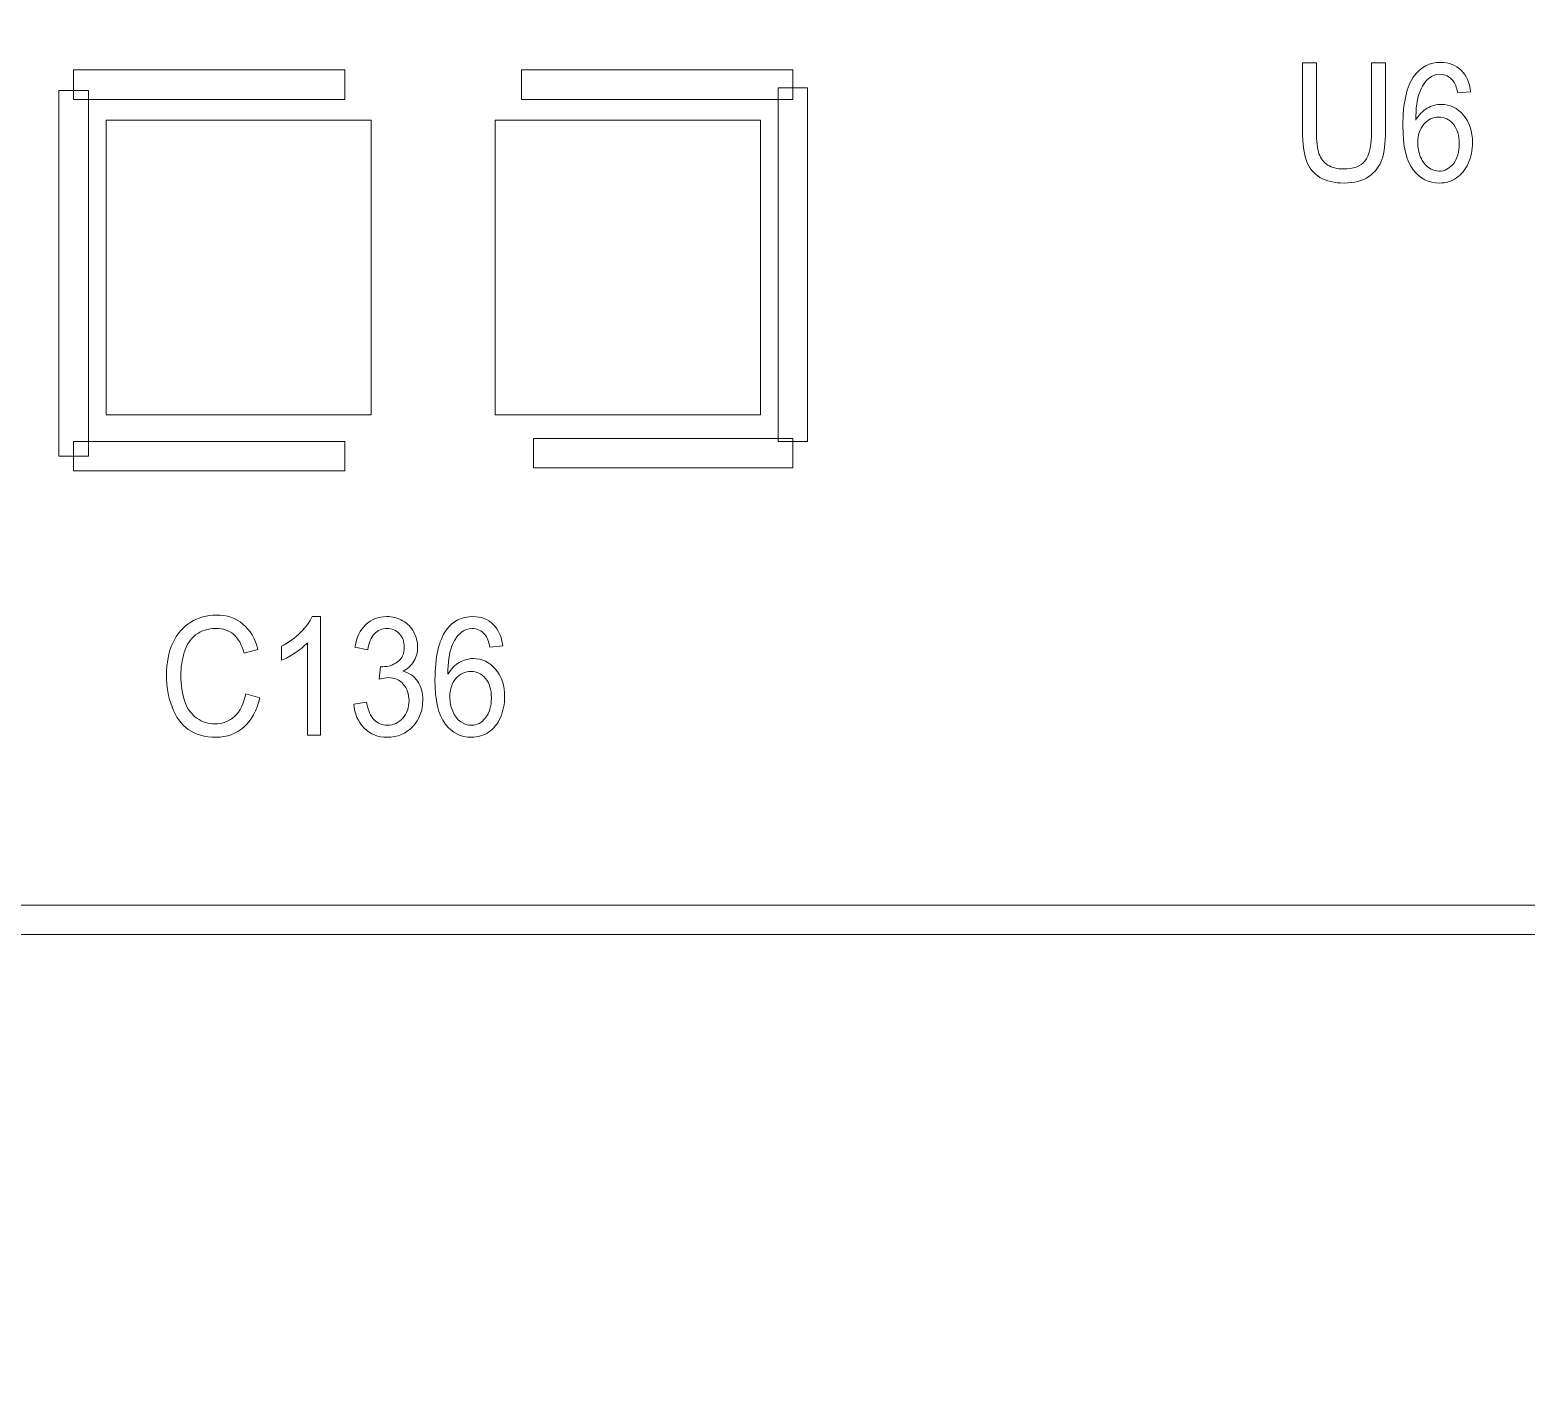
# Model space of a CAD drawing. Header units: millimetres. Extents: x -90 to 99, y -65 to 67.
# Drawn here: x 10.88 to 17.33, y -58.09 to -52.29 of the extents above; entities that cross this region are included whole.
import ezdxf

# ---------------------------------------------------------------- set-up
doc = ezdxf.new("R2010")
doc.units = ezdxf.units.MM
doc.header["$MEASUREMENT"] = 0
for name, color, linetype in [('BG_OUTLINE', 7, 'Continuous'), ('PG_SILKSCREEN_TOP', 7, 'Continuous'), ('PIN_TOP', 7, 'Continuous'), ('RD_SILKSCREEN_TOP', 7, 'Continuous')]:
    doc.layers.add(name, color=color, linetype=linetype)

msp = doc.modelspace()

# ---------------------------------------------------------------- linework, layer by layer
at = {"layer": 'BG_OUTLINE', "color": 3, "lineweight": 9}
msp.add_open_spline([(-71.7269, -61.8795), (-71.7269, -61.8795), (-71.7343, 42.2681), (-71.7343, 42.2681), (-71.7343, 42.2681), (-71.7348, 43.0066), (-71.4419, 43.715), (-70.92, 44.2375), (-70.92, 44.2375), (-70.3982, 44.76), (-69.6866, 45.0538), (-68.9482, 45.0543), (-68.9482, 45.0543), (-68.9482, 45.0543), (75.2046, 45.0543), (75.2046, 45.0543), (75.2046, 45.0543), (76.8319, 45.0552), (78.1763, 43.7805), (78.2661, 42.1556), (78.2661, 42.1556), (78.2661, 42.1556), (78.2661, 31.2814), (78.2661, 31.2814), (78.2661, 31.2814), (78.2661, 31.2814), (72.2646, 31.2814), (72.2646, 31.2814), (72.2646, 31.2814), (72.2646, 31.2814), (72.2646, 26.9814), (72.2646, 26.9814), (72.2646, 26.9814), (72.2646, 26.9814), (78.2661, 26.9814), (78.2661, 26.9814), (78.2661, 26.9814), (78.2661, 26.9814), (78.2661, 18.6553), (78.2661, 18.6553), (78.2661, 18.6553), (78.2661, 18.6553), (72.2496, 18.6553), (72.2496, 18.6553), (72.2496, 18.6553), (72.2496, 18.6553), (72.2496, 14.3553), (72.2496, 14.3553), (72.2496, 14.3553), (72.2496, 14.3553), (78.2661, 14.3553), (78.2661, 14.3553), (78.2661, 14.3553), (78.2661, 14.3553), (78.2661, 9.255), (78.2661, 9.255), (78.2661, 9.255), (78.2661, 9.255), (72.2648, 9.255), (72.2648, 9.255), (72.2648, 9.255), (72.2648, 9.255), (72.2648, 4.955), (72.2648, 4.955), (72.2648, 4.955), (72.2648, 4.955), (78.2661, 4.955), (78.2661, 4.955), (78.2661, 4.955), (78.2661, 4.955), (78.2661, -3.3762), (78.2661, -3.3762), (78.2661, -3.3762), (78.2661, -3.3762), (72.2445, -3.3762), (72.2445, -3.3762), (72.2445, -3.3762), (72.2445, -3.3762), (72.2445, -7.6762), (72.2445, -7.6762), (72.2445, -7.6762), (72.2445, -7.6762), (78.2661, -7.6762), (78.2661, -7.6762), (78.2661, -7.6762), (78.2661, -7.6762), (78.2661, -12.7615), (78.2661, -12.7615), (78.2661, -12.7615), (78.2661, -12.7615), (72.2651, -12.7615), (72.2651, -12.7615), (72.2651, -12.7615), (72.2651, -12.7615), (72.2651, -17.0615), (72.2651, -17.0615), (72.2651, -17.0615), (72.2651, -17.0615), (78.2661, -17.0615), (78.2661, -17.0615), (78.2661, -17.0615), (78.2661, -17.0615), (78.2661, -25.4097), (78.2661, -25.4097), (78.2661, -25.4097), (78.2661, -25.4097), (72.2656, -25.4097), (72.2656, -25.4097), (72.2656, -25.4097), (72.2656, -25.4097), (72.2656, -29.7097), (72.2656, -29.7097), (72.2656, -29.7097), (72.2656, -29.7097), (78.2661, -29.7097), (78.2661, -29.7097), (78.2661, -29.7097), (78.2661, -29.7097), (78.2661, -34.793), (78.2661, -34.793), (78.2661, -34.793), (78.2661, -34.793), (72.2679, -34.793), (72.2679, -34.793), (72.2679, -34.793), (72.2679, -34.793), (72.2679, -39.0929), (72.2679, -39.0929), (72.2679, -39.0929), (72.2679, -39.0929), (78.2661, -39.0929), (78.2661, -39.0929), (78.2661, -39.0929), (78.2661, -39.0929), (78.2661, -47.4269), (78.2661, -47.4269), (78.2661, -47.4269), (78.2661, -47.4269), (72.2679, -47.4269), (72.2679, -47.4269), (72.2679, -47.4269), (72.2679, -47.4269), (72.2679, -51.7269), (72.2679, -51.7269), (72.2679, -51.7269), (72.2679, -51.7269), (78.2661, -51.7269), (78.2661, -51.7269), (78.2661, -51.7269), (78.2661, -51.7269), (78.2661, -51.8138), (78.2661, -51.8138), (78.2661, -51.8138), (78.2661, -51.8138), (78.2656, -61.8468), (78.2656, -61.8468), (78.2656, -61.8468), (78.2661, -62.6669), (77.9407, -63.4536), (77.3612, -64.0339), (77.3612, -64.0339), (76.7817, -64.6142), (75.9915, -64.9405), (75.1713, -64.941), (75.1713, -64.941), (75.1713, -64.941), (-68.6609, -64.9456), (-68.6609, -64.9456), (-68.6609, -64.9456), (-69.4735, -64.9461), (-70.2531, -64.6237), (-70.8281, -64.0495), (-70.8281, -64.0495), (-71.4031, -63.4752), (-71.7264, -62.6922), (-71.7269, -61.8795)], degree=3, knots=[0, 0, 0, 0, 0.022727, 0.022727, 0.022727, 0.022727, 0.045455, 0.045455, 0.045455, 0.045455, 0.068182, 0.068182, 0.068182, 0.068182, 0.090909, 0.090909, 0.090909, 0.090909, 0.113636, 0.113636, 0.113636, 0.113636, 0.136364, 0.136364, 0.136364, 0.136364, 0.159091, 0.159091, 0.159091, 0.159091, 0.181818, 0.181818, 0.181818, 0.181818, 0.204545, 0.204545, 0.204545, 0.204545, 0.227273, 0.227273, 0.227273, 0.227273, 0.25, 0.25, 0.25, 0.25, 0.272727, 0.272727, 0.272727, 0.272727, 0.295455, 0.295455, 0.295455, 0.295455, 0.318182, 0.318182, 0.318182, 0.318182, 0.340909, 0.340909, 0.340909, 0.340909, 0.363636, 0.363636, 0.363636, 0.363636, 0.386364, 0.386364, 0.386364, 0.386364, 0.409091, 0.409091, 0.409091, 0.409091, 0.431818, 0.431818, 0.431818, 0.431818, 0.454545, 0.454545, 0.454545, 0.454545, 0.477273, 0.477273, 0.477273, 0.477273, 0.5, 0.5, 0.5, 0.5, 0.522727, 0.522727, 0.522727, 0.522727, 0.545455, 0.545455, 0.545455, 0.545455, 0.568182, 0.568182, 0.568182, 0.568182, 0.590909, 0.590909, 0.590909, 0.590909, 0.613636, 0.613636, 0.613636, 0.613636, 0.636364, 0.636364, 0.636364, 0.636364, 0.659091, 0.659091, 0.659091, 0.659091, 0.681818, 0.681818, 0.681818, 0.681818, 0.704545, 0.704545, 0.704545, 0.704545, 0.727273, 0.727273, 0.727273, 0.727273, 0.75, 0.75, 0.75, 0.75, 0.772727, 0.772727, 0.772727, 0.772727, 0.795455, 0.795455, 0.795455, 0.795455, 0.818182, 0.818182, 0.818182, 0.818182, 0.840909, 0.840909, 0.840909, 0.840909, 0.863636, 0.863636, 0.863636, 0.863636, 0.886364, 0.886364, 0.886364, 0.886364, 0.909091, 0.909091, 0.909091, 0.909091, 0.931818, 0.931818, 0.931818, 0.931818, 0.954545, 0.954545, 0.954545, 0.954545, 0.977273, 0.977273, 0.977273, 0.977273, 1, 1, 1, 1], dxfattribs=at)
at = {"layer": 'PG_SILKSCREEN_TOP', "color": 6, "lineweight": 9}
for points in [[(11.0697, -52.5885), (11.0697, -52.5885), (11.0697, -52.4615), (11.0697, -52.4615), (11.0697, -52.4615), (11.0697, -52.4615), (12.238, -52.4615), (12.238, -52.4615), (12.238, -52.4615), (12.238, -52.4615), (12.238, -52.5885), (12.238, -52.5885), (12.238, -52.5885), (12.238, -52.5885), (11.0697, -52.5885), (11.0697, -52.5885)], [(14.1684, -52.4615), (14.1684, -52.4615), (14.1684, -52.5885), (14.1684, -52.5885), (14.1684, -52.5885), (14.1684, -52.5885), (13, -52.5885), (13, -52.5885), (13, -52.5885), (13, -52.5885), (13, -52.4615), (13, -52.4615), (13, -52.4615), (13, -52.4615), (14.1684, -52.4615), (14.1684, -52.4615)], [(14.2319, -54.0617), (14.2319, -54.0617), (14.1049, -54.0617), (14.1049, -54.0617), (14.1049, -54.0617), (14.1049, -54.0617), (14.1049, -52.5377), (14.1049, -52.5377), (14.1049, -52.5377), (14.1049, -52.5377), (14.2319, -52.5377), (14.2319, -52.5377), (14.2319, -52.5377), (14.2319, -52.5377), (14.2319, -54.0617), (14.2319, -54.0617)], [(11.1332, -54.1252), (11.1332, -54.1252), (11.0062, -54.1252), (11.0062, -54.1252), (11.0062, -54.1252), (11.0062, -54.1252), (11.0062, -52.5504), (11.0062, -52.5504), (11.0062, -52.5504), (11.0062, -52.5504), (11.1332, -52.5504), (11.1332, -52.5504), (11.1332, -52.5504), (11.1332, -52.5504), (11.1332, -54.1252), (11.1332, -54.1252)], [(12.238, -54.0617), (12.238, -54.0617), (12.238, -54.1887), (12.238, -54.1887), (12.238, -54.1887), (12.238, -54.1887), (11.0697, -54.1887), (11.0697, -54.1887), (11.0697, -54.1887), (11.0697, -54.1887), (11.0697, -54.0617), (11.0697, -54.0617), (11.0697, -54.0617), (11.0697, -54.0617), (12.238, -54.0617), (12.238, -54.0617)], [(13.0508, -54.176), (13.0508, -54.176), (13.0508, -54.049), (13.0508, -54.049), (13.0508, -54.049), (13.0508, -54.049), (14.1684, -54.049), (14.1684, -54.049), (14.1684, -54.049), (14.1684, -54.049), (14.1684, -54.176), (14.1684, -54.176), (14.1684, -54.176), (14.1684, -54.176), (13.0508, -54.176), (13.0508, -54.176)], [(4.3753, -56.1866), (4.3753, -56.1866), (4.3753, -56.0596), (4.3753, -56.0596), (4.3753, -56.0596), (4.3753, -56.0596), (31.35, -56.0596), (31.35, -56.0596), (31.35, -56.0596), (31.35, -56.0596), (31.35, -56.1866), (31.35, -56.1866), (31.35, -56.1866), (31.35, -56.1866), (4.3753, -56.1866), (4.3753, -56.1866)]]:
    msp.add_open_spline(points, degree=3, knots=[0, 0, 0, 0, 0.25, 0.25, 0.25, 0.25, 0.5, 0.5, 0.5, 0.5, 0.75, 0.75, 0.75, 0.75, 1, 1, 1, 1], dxfattribs=at)
at = {"layer": 'PIN_TOP', "lineweight": 9}
for points in [[(12.3523, -52.6774), (12.3523, -52.6774), (12.3523, -53.9474), (12.3523, -53.9474), (12.3523, -53.9474), (12.3523, -53.9474), (11.2094, -53.9474), (11.2094, -53.9474), (11.2094, -53.9474), (11.2094, -53.9474), (11.2094, -52.6774), (11.2094, -52.6774), (11.2094, -52.6774), (11.2094, -52.6774), (12.3523, -52.6774), (12.3523, -52.6774)], [(14.0287, -52.6774), (14.0287, -52.6774), (14.0287, -53.9474), (14.0287, -53.9474), (14.0287, -53.9474), (14.0287, -53.9474), (12.8857, -53.9474), (12.8857, -53.9474), (12.8857, -53.9474), (12.8857, -53.9474), (12.8857, -52.6774), (12.8857, -52.6774), (12.8857, -52.6774), (12.8857, -52.6774), (14.0287, -52.6774), (14.0287, -52.6774)]]:
    msp.add_open_spline(points, degree=3, knots=[0, 0, 0, 0, 0.25, 0.25, 0.25, 0.25, 0.5, 0.5, 0.5, 0.5, 0.75, 0.75, 0.75, 0.75, 1, 1, 1, 1], dxfattribs=at)
at = {"layer": 'RD_SILKSCREEN_TOP', "color": 8, "lineweight": 9}
for points, knots in [([(16.6619, -52.4309), (16.6619, -52.4309), (16.7222, -52.4309), (16.7222, -52.4309), (16.7222, -52.4309), (16.7222, -52.4309), (16.7222, -52.7251), (16.7222, -52.7251), (16.7222, -52.7251), (16.7222, -52.7762), (16.7169, -52.8168), (16.7066, -52.847), (16.7066, -52.847), (16.6962, -52.8771), (16.6776, -52.9015), (16.6506, -52.9203), (16.6506, -52.9203), (16.6236, -52.9393), (16.5883, -52.9487), (16.5444, -52.9487), (16.5444, -52.9487), (16.5019, -52.9487), (16.467, -52.9405), (16.44, -52.924), (16.44, -52.924), (16.4129, -52.9076), (16.3935, -52.8838), (16.382, -52.8526), (16.382, -52.8526), (16.3703, -52.8215), (16.3646, -52.779), (16.3646, -52.7251), (16.3646, -52.7251), (16.3646, -52.7251), (16.3646, -52.4309), (16.3646, -52.4309), (16.3646, -52.4309), (16.3646, -52.4309), (16.4248, -52.4309), (16.4248, -52.4309), (16.4248, -52.4309), (16.4248, -52.4309), (16.4248, -52.7247), (16.4248, -52.7247), (16.4248, -52.7247), (16.4248, -52.769), (16.4284, -52.8016), (16.4358, -52.8224), (16.4358, -52.8224), (16.4431, -52.8434), (16.4558, -52.8595), (16.4735, -52.8709), (16.4735, -52.8709), (16.4915, -52.8823), (16.5134, -52.888), (16.5392, -52.888), (16.5392, -52.888), (16.5834, -52.888), (16.615, -52.8767), (16.6338, -52.8542), (16.6338, -52.8542), (16.6526, -52.8318), (16.6619, -52.7886), (16.6619, -52.7247), (16.6619, -52.7247), (16.6619, -52.7247), (16.6619, -52.4309), (16.6619, -52.4309)], [0, 0, 0, 0, 0.058824, 0.058824, 0.058824, 0.058824, 0.117647, 0.117647, 0.117647, 0.117647, 0.176471, 0.176471, 0.176471, 0.176471, 0.235294, 0.235294, 0.235294, 0.235294, 0.294118, 0.294118, 0.294118, 0.294118, 0.352941, 0.352941, 0.352941, 0.352941, 0.411765, 0.411765, 0.411765, 0.411765, 0.470588, 0.470588, 0.470588, 0.470588, 0.529412, 0.529412, 0.529412, 0.529412, 0.588235, 0.588235, 0.588235, 0.588235, 0.647059, 0.647059, 0.647059, 0.647059, 0.705882, 0.705882, 0.705882, 0.705882, 0.764706, 0.764706, 0.764706, 0.764706, 0.823529, 0.823529, 0.823529, 0.823529, 0.882353, 0.882353, 0.882353, 0.882353, 0.941176, 0.941176, 0.941176, 0.941176, 1, 1, 1, 1]), ([(17.0892, -52.5556), (17.0892, -52.5556), (17.0337, -52.5605), (17.0337, -52.5605), (17.0337, -52.5605), (17.0287, -52.5359), (17.0218, -52.518), (17.0127, -52.507), (17.0127, -52.507), (16.9976, -52.4891), (16.9789, -52.4802), (16.9568, -52.4802), (16.9568, -52.4802), (16.939, -52.4802), (16.9235, -52.4858), (16.91, -52.4969), (16.91, -52.4969), (16.8925, -52.5113), (16.8786, -52.5322), (16.8685, -52.5597), (16.8685, -52.5597), (16.8584, -52.5872), (16.8531, -52.6265), (16.8527, -52.6774), (16.8527, -52.6774), (16.8662, -52.6546), (16.8825, -52.6375), (16.902, -52.6264), (16.902, -52.6264), (16.9213, -52.6153), (16.9418, -52.6098), (16.963, -52.6098), (16.963, -52.6098), (17.0004, -52.6098), (17.032, -52.6251), (17.0581, -52.6558), (17.0581, -52.6558), (17.0843, -52.6865), (17.0973, -52.726), (17.0973, -52.7746), (17.0973, -52.7746), (17.0973, -52.8067), (17.0912, -52.8363), (17.0788, -52.8638), (17.0788, -52.8638), (17.0666, -52.8912), (17.0496, -52.9123), (17.0281, -52.9268), (17.0281, -52.9268), (17.0067, -52.9414), (16.9823, -52.9487), (16.955, -52.9487), (16.955, -52.9487), (16.9085, -52.9487), (16.8705, -52.9296), (16.8412, -52.8912), (16.8412, -52.8912), (16.8118, -52.8529), (16.7972, -52.7897), (16.7972, -52.7017), (16.7972, -52.7017), (16.7972, -52.6034), (16.8134, -52.5319), (16.8459, -52.4872), (16.8459, -52.4872), (16.8742, -52.4483), (16.9122, -52.4288), (16.9603, -52.4288), (16.9603, -52.4288), (16.996, -52.4288), (17.0253, -52.44), (17.0481, -52.4625), (17.0481, -52.4625), (17.071, -52.485), (17.0846, -52.516), (17.0892, -52.5556)], [0, 0, 0, 0, 0.052632, 0.052632, 0.052632, 0.052632, 0.105263, 0.105263, 0.105263, 0.105263, 0.157895, 0.157895, 0.157895, 0.157895, 0.210526, 0.210526, 0.210526, 0.210526, 0.263158, 0.263158, 0.263158, 0.263158, 0.315789, 0.315789, 0.315789, 0.315789, 0.368421, 0.368421, 0.368421, 0.368421, 0.421053, 0.421053, 0.421053, 0.421053, 0.473684, 0.473684, 0.473684, 0.473684, 0.526316, 0.526316, 0.526316, 0.526316, 0.578947, 0.578947, 0.578947, 0.578947, 0.631579, 0.631579, 0.631579, 0.631579, 0.684211, 0.684211, 0.684211, 0.684211, 0.736842, 0.736842, 0.736842, 0.736842, 0.789474, 0.789474, 0.789474, 0.789474, 0.842105, 0.842105, 0.842105, 0.842105, 0.894737, 0.894737, 0.894737, 0.894737, 0.947368, 0.947368, 0.947368, 0.947368, 1, 1, 1, 1]), ([(16.8613, -52.775), (16.8613, -52.7966), (16.8654, -52.8172), (16.8737, -52.8369), (16.8737, -52.8369), (16.8818, -52.8566), (16.8932, -52.8715), (16.9079, -52.8818), (16.9079, -52.8818), (16.9225, -52.8921), (16.9379, -52.8973), (16.9541, -52.8973), (16.9541, -52.8973), (16.9777, -52.8973), (16.9979, -52.8867), (17.0148, -52.8653), (17.0148, -52.8653), (17.0318, -52.844), (17.0402, -52.8151), (17.0402, -52.7786), (17.0402, -52.7786), (17.0402, -52.7434), (17.0319, -52.7156), (17.0151, -52.6953), (17.0151, -52.6953), (16.9984, -52.6751), (16.9773, -52.665), (16.952, -52.665), (16.952, -52.665), (16.9267, -52.665), (16.9053, -52.6751), (16.8877, -52.6953), (16.8877, -52.6953), (16.8702, -52.7156), (16.8613, -52.7422), (16.8613, -52.775)], [0, 0, 0, 0, 0.111111, 0.111111, 0.111111, 0.111111, 0.222222, 0.222222, 0.222222, 0.222222, 0.333333, 0.333333, 0.333333, 0.333333, 0.444444, 0.444444, 0.444444, 0.444444, 0.555556, 0.555556, 0.555556, 0.555556, 0.666667, 0.666667, 0.666667, 0.666667, 0.777778, 0.777778, 0.777778, 0.777778, 0.888889, 0.888889, 0.888889, 0.888889, 1, 1, 1, 1]), ([(11.8113, -55.1491), (11.8113, -55.1491), (11.8715, -55.1662), (11.8715, -55.1662), (11.8715, -55.1662), (11.8589, -55.2214), (11.8361, -55.2636), (11.8034, -55.2928), (11.8034, -55.2928), (11.7707, -55.3218), (11.7306, -55.3363), (11.6832, -55.3363), (11.6832, -55.3363), (11.6342, -55.3363), (11.5944, -55.3251), (11.5637, -55.3028), (11.5637, -55.3028), (11.533, -55.2804), (11.5096, -55.2481), (11.4936, -55.2057), (11.4936, -55.2057), (11.4776, -55.1633), (11.4696, -55.1178), (11.4696, -55.0692), (11.4696, -55.0692), (11.4696, -55.0162), (11.4786, -54.97), (11.4967, -54.9305), (11.4967, -54.9305), (11.5149, -54.891), (11.5406, -54.8611), (11.574, -54.8405), (11.574, -54.8405), (11.6074, -54.82), (11.6441, -54.8098), (11.6842, -54.8098), (11.6842, -54.8098), (11.7297, -54.8098), (11.7679, -54.8228), (11.7989, -54.8487), (11.7989, -54.8487), (11.8299, -54.8747), (11.8515, -54.9111), (11.8636, -54.9581), (11.8636, -54.9581), (11.8636, -54.9581), (11.8045, -54.9738), (11.8045, -54.9738), (11.8045, -54.9738), (11.7939, -54.9367), (11.7787, -54.9098), (11.7585, -54.8928), (11.7585, -54.8928), (11.7385, -54.8759), (11.7134, -54.8675), (11.6829, -54.8675), (11.6829, -54.8675), (11.648, -54.8675), (11.6189, -54.8768), (11.5954, -54.8955), (11.5954, -54.8955), (11.5718, -54.9144), (11.5554, -54.9395), (11.5459, -54.9712), (11.5459, -54.9712), (11.5364, -55.0027), (11.5317, -55.0353), (11.5317, -55.0688), (11.5317, -55.0688), (11.5317, -55.1122), (11.5373, -55.1499), (11.5484, -55.1823), (11.5484, -55.1823), (11.5598, -55.2145), (11.5773, -55.2387), (11.6011, -55.2547), (11.6011, -55.2547), (11.6249, -55.2707), (11.6506, -55.2786), (11.6784, -55.2786), (11.6784, -55.2786), (11.712, -55.2786), (11.7405, -55.2677), (11.7639, -55.246), (11.7639, -55.246), (11.7873, -55.2242), (11.803, -55.1919), (11.8113, -55.1491)], [0, 0, 0, 0, 0.045455, 0.045455, 0.045455, 0.045455, 0.090909, 0.090909, 0.090909, 0.090909, 0.136364, 0.136364, 0.136364, 0.136364, 0.181818, 0.181818, 0.181818, 0.181818, 0.227273, 0.227273, 0.227273, 0.227273, 0.272727, 0.272727, 0.272727, 0.272727, 0.318182, 0.318182, 0.318182, 0.318182, 0.363636, 0.363636, 0.363636, 0.363636, 0.409091, 0.409091, 0.409091, 0.409091, 0.454545, 0.454545, 0.454545, 0.454545, 0.5, 0.5, 0.5, 0.5, 0.545455, 0.545455, 0.545455, 0.545455, 0.590909, 0.590909, 0.590909, 0.590909, 0.636364, 0.636364, 0.636364, 0.636364, 0.681818, 0.681818, 0.681818, 0.681818, 0.727273, 0.727273, 0.727273, 0.727273, 0.772727, 0.772727, 0.772727, 0.772727, 0.818182, 0.818182, 0.818182, 0.818182, 0.863636, 0.863636, 0.863636, 0.863636, 0.909091, 0.909091, 0.909091, 0.909091, 0.954545, 0.954545, 0.954545, 0.954545, 1, 1, 1, 1]), ([(12.1331, -55.3276), (12.1331, -55.3276), (12.0774, -55.3276), (12.0774, -55.3276), (12.0774, -55.3276), (12.0774, -55.3276), (12.0774, -54.9293), (12.0774, -54.9293), (12.0774, -54.9293), (12.0639, -54.9437), (12.0463, -54.958), (12.0245, -54.9724), (12.0245, -54.9724), (12.0027, -54.9867), (11.983, -54.9975), (11.9657, -55.0046), (11.9657, -55.0046), (11.9657, -55.0046), (11.9657, -54.9443), (11.9657, -54.9443), (11.9657, -54.9443), (11.997, -54.9278), (12.0243, -54.9079), (12.0476, -54.8845), (12.0476, -54.8845), (12.0709, -54.8611), (12.0875, -54.8384), (12.0972, -54.8164), (12.0972, -54.8164), (12.0972, -54.8164), (12.1331, -54.8164), (12.1331, -54.8164), (12.1331, -54.8164), (12.1331, -54.8164), (12.1331, -55.3276), (12.1331, -55.3276)], [0, 0, 0, 0, 0.111111, 0.111111, 0.111111, 0.111111, 0.222222, 0.222222, 0.222222, 0.222222, 0.333333, 0.333333, 0.333333, 0.333333, 0.444444, 0.444444, 0.444444, 0.444444, 0.555556, 0.555556, 0.555556, 0.555556, 0.666667, 0.666667, 0.666667, 0.666667, 0.777778, 0.777778, 0.777778, 0.777778, 0.888889, 0.888889, 0.888889, 0.888889, 1, 1, 1, 1]), ([(12.2764, -55.1932), (12.2764, -55.1932), (12.3321, -55.1849), (12.3321, -55.1849), (12.3321, -55.1849), (12.3386, -55.2203), (12.3495, -55.2458), (12.3649, -55.2615), (12.3649, -55.2615), (12.3803, -55.2771), (12.3991, -55.2849), (12.4211, -55.2849), (12.4211, -55.2849), (12.4474, -55.2849), (12.4696, -55.2747), (12.4877, -55.2543), (12.4877, -55.2543), (12.5057, -55.234), (12.5148, -55.2087), (12.5148, -55.1786), (12.5148, -55.1786), (12.5148, -55.1499), (12.5065, -55.1262), (12.4897, -55.1076), (12.4897, -55.1076), (12.4729, -55.089), (12.4517, -55.0796), (12.4258, -55.0796), (12.4258, -55.0796), (12.4152, -55.0796), (12.4021, -55.082), (12.3864, -55.0866), (12.3864, -55.0866), (12.3864, -55.0866), (12.3926, -55.0317), (12.3926, -55.0317), (12.3926, -55.0317), (12.3964, -55.0322), (12.3993, -55.0325), (12.4017, -55.0325), (12.4017, -55.0325), (12.4254, -55.0325), (12.4468, -55.0255), (12.4658, -55.0116), (12.4658, -55.0116), (12.4849, -54.9977), (12.4943, -54.9763), (12.4943, -54.9473), (12.4943, -54.9473), (12.4943, -54.9245), (12.4874, -54.9054), (12.4735, -54.8904), (12.4735, -54.8904), (12.4597, -54.8754), (12.4418, -54.8678), (12.4199, -54.8678), (12.4199, -54.8678), (12.3982, -54.8678), (12.3801, -54.8755), (12.3657, -54.8907), (12.3657, -54.8907), (12.3512, -54.906), (12.3418, -54.929), (12.3377, -54.9596), (12.3377, -54.9596), (12.3377, -54.9596), (12.282, -54.9484), (12.282, -54.9484), (12.282, -54.9484), (12.2887, -54.9065), (12.3043, -54.874), (12.3284, -54.851), (12.3284, -54.851), (12.3526, -54.828), (12.3827, -54.8164), (12.4187, -54.8164), (12.4187, -54.8164), (12.4434, -54.8164), (12.4663, -54.8224), (12.4872, -54.8343), (12.4872, -54.8343), (12.508, -54.8462), (12.524, -54.8625), (12.5351, -54.8831), (12.5351, -54.8831), (12.5461, -54.9037), (12.5518, -54.9255), (12.5518, -54.9488), (12.5518, -54.9488), (12.5518, -54.9707), (12.5465, -54.9907), (12.5359, -55.0089), (12.5359, -55.0089), (12.5253, -55.0269), (12.5097, -55.0412), (12.4891, -55.0519), (12.4891, -55.0519), (12.5159, -55.0588), (12.5368, -55.0732), (12.5518, -55.0952), (12.5518, -55.0952), (12.5666, -55.117), (12.574, -55.1443), (12.574, -55.1772), (12.574, -55.1772), (12.574, -55.2216), (12.5596, -55.2593), (12.5306, -55.2903), (12.5306, -55.2903), (12.5017, -55.3212), (12.4651, -55.3366), (12.4209, -55.3366), (12.4209, -55.3366), (12.3809, -55.3366), (12.3478, -55.3233), (12.3215, -55.2967), (12.3215, -55.2967), (12.2951, -55.2701), (12.2801, -55.2356), (12.2764, -55.1932)], [0, 0, 0, 0, 0.033333, 0.033333, 0.033333, 0.033333, 0.066667, 0.066667, 0.066667, 0.066667, 0.1, 0.1, 0.1, 0.1, 0.133333, 0.133333, 0.133333, 0.133333, 0.166667, 0.166667, 0.166667, 0.166667, 0.2, 0.2, 0.2, 0.2, 0.233333, 0.233333, 0.233333, 0.233333, 0.266667, 0.266667, 0.266667, 0.266667, 0.3, 0.3, 0.3, 0.3, 0.333333, 0.333333, 0.333333, 0.333333, 0.366667, 0.366667, 0.366667, 0.366667, 0.4, 0.4, 0.4, 0.4, 0.433333, 0.433333, 0.433333, 0.433333, 0.466667, 0.466667, 0.466667, 0.466667, 0.5, 0.5, 0.5, 0.5, 0.533333, 0.533333, 0.533333, 0.533333, 0.566667, 0.566667, 0.566667, 0.566667, 0.6, 0.6, 0.6, 0.6, 0.633333, 0.633333, 0.633333, 0.633333, 0.666667, 0.666667, 0.666667, 0.666667, 0.7, 0.7, 0.7, 0.7, 0.733333, 0.733333, 0.733333, 0.733333, 0.766667, 0.766667, 0.766667, 0.766667, 0.8, 0.8, 0.8, 0.8, 0.833333, 0.833333, 0.833333, 0.833333, 0.866667, 0.866667, 0.866667, 0.866667, 0.9, 0.9, 0.9, 0.9, 0.933333, 0.933333, 0.933333, 0.933333, 0.966667, 0.966667, 0.966667, 0.966667, 1, 1, 1, 1]), ([(12.9187, -54.9432), (12.9187, -54.9432), (12.8632, -54.9481), (12.8632, -54.9481), (12.8632, -54.9481), (12.8582, -54.9235), (12.8513, -54.9056), (12.8422, -54.8946), (12.8422, -54.8946), (12.8271, -54.8767), (12.8084, -54.8678), (12.7863, -54.8678), (12.7863, -54.8678), (12.7685, -54.8678), (12.753, -54.8734), (12.7395, -54.8845), (12.7395, -54.8845), (12.722, -54.8989), (12.7081, -54.9198), (12.698, -54.9473), (12.698, -54.9473), (12.6879, -54.9748), (12.6826, -55.0141), (12.6822, -55.065), (12.6822, -55.065), (12.6957, -55.0422), (12.712, -55.0251), (12.7315, -55.014), (12.7315, -55.014), (12.7508, -55.0029), (12.7713, -54.9974), (12.7925, -54.9974), (12.7925, -54.9974), (12.8299, -54.9974), (12.8615, -55.0127), (12.8876, -55.0434), (12.8876, -55.0434), (12.9138, -55.0741), (12.9268, -55.1136), (12.9268, -55.1622), (12.9268, -55.1622), (12.9268, -55.1943), (12.9207, -55.2239), (12.9083, -55.2514), (12.9083, -55.2514), (12.8961, -55.2788), (12.8791, -55.2999), (12.8576, -55.3144), (12.8576, -55.3144), (12.8362, -55.329), (12.8118, -55.3363), (12.7845, -55.3363), (12.7845, -55.3363), (12.738, -55.3363), (12.7, -55.3172), (12.6707, -55.2788), (12.6707, -55.2788), (12.6413, -55.2405), (12.6267, -55.1773), (12.6267, -55.0893), (12.6267, -55.0893), (12.6267, -54.991), (12.6429, -54.9195), (12.6754, -54.8748), (12.6754, -54.8748), (12.7037, -54.8359), (12.7417, -54.8164), (12.7898, -54.8164), (12.7898, -54.8164), (12.8255, -54.8164), (12.8548, -54.8276), (12.8776, -54.8501), (12.8776, -54.8501), (12.9005, -54.8726), (12.9141, -54.9036), (12.9187, -54.9432)], [0, 0, 0, 0, 0.052632, 0.052632, 0.052632, 0.052632, 0.105263, 0.105263, 0.105263, 0.105263, 0.157895, 0.157895, 0.157895, 0.157895, 0.210526, 0.210526, 0.210526, 0.210526, 0.263158, 0.263158, 0.263158, 0.263158, 0.315789, 0.315789, 0.315789, 0.315789, 0.368421, 0.368421, 0.368421, 0.368421, 0.421053, 0.421053, 0.421053, 0.421053, 0.473684, 0.473684, 0.473684, 0.473684, 0.526316, 0.526316, 0.526316, 0.526316, 0.578947, 0.578947, 0.578947, 0.578947, 0.631579, 0.631579, 0.631579, 0.631579, 0.684211, 0.684211, 0.684211, 0.684211, 0.736842, 0.736842, 0.736842, 0.736842, 0.789474, 0.789474, 0.789474, 0.789474, 0.842105, 0.842105, 0.842105, 0.842105, 0.894737, 0.894737, 0.894737, 0.894737, 0.947368, 0.947368, 0.947368, 0.947368, 1, 1, 1, 1]), ([(12.6908, -55.1626), (12.6908, -55.1842), (12.6949, -55.2048), (12.7032, -55.2245), (12.7032, -55.2245), (12.7113, -55.2442), (12.7227, -55.2591), (12.7374, -55.2694), (12.7374, -55.2694), (12.752, -55.2797), (12.7674, -55.2849), (12.7836, -55.2849), (12.7836, -55.2849), (12.8072, -55.2849), (12.8274, -55.2743), (12.8443, -55.2529), (12.8443, -55.2529), (12.8613, -55.2316), (12.8697, -55.2027), (12.8697, -55.1662), (12.8697, -55.1662), (12.8697, -55.131), (12.8614, -55.1032), (12.8446, -55.0829), (12.8446, -55.0829), (12.8279, -55.0627), (12.8068, -55.0526), (12.7815, -55.0526), (12.7815, -55.0526), (12.7562, -55.0526), (12.7348, -55.0627), (12.7172, -55.0829), (12.7172, -55.0829), (12.6997, -55.1032), (12.6908, -55.1298), (12.6908, -55.1626)], [0, 0, 0, 0, 0.111111, 0.111111, 0.111111, 0.111111, 0.222222, 0.222222, 0.222222, 0.222222, 0.333333, 0.333333, 0.333333, 0.333333, 0.444444, 0.444444, 0.444444, 0.444444, 0.555556, 0.555556, 0.555556, 0.555556, 0.666667, 0.666667, 0.666667, 0.666667, 0.777778, 0.777778, 0.777778, 0.777778, 0.888889, 0.888889, 0.888889, 0.888889, 1, 1, 1, 1])]:
    msp.add_open_spline(points, degree=3, knots=knots, dxfattribs=at)

doc.saveas('drawing.dxf')
